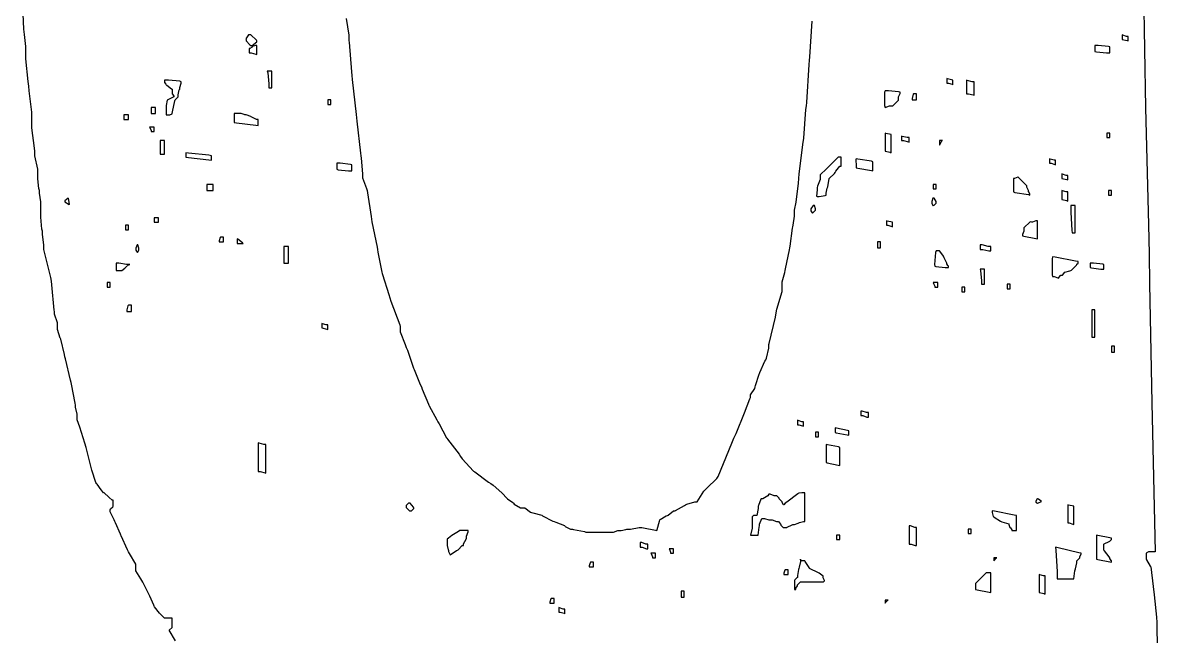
# Model space of a CAD drawing. Extents: x 58 to 299, y 50 to 312.
# Drawn here: x 229.66 to 256.16, y 165.52 to 179.85 of the extents above; entities that cross this region are included whole.
import ezdxf

# ---------------------------------------------------------------- set-up
doc = ezdxf.new("R2010")
doc.units = 0
doc.header["$MEASUREMENT"] = 0

msp = doc.modelspace()

# ---------------------------------------------------------------- linework, layer by layer
at = {"color": 40}
for points in [[(255.843, 180.604), (255.891, 177.858), (255.958, 175.128), (255.976, 174.449), (255.984, 173.753), (256.033, 170.974), (256.099, 168.196), (256.117, 167.499), (256.099, 167.499), (256.059, 167.499), (256.046, 167.499), (256.046, 167.499), (255.992, 167.499), (255.976, 167.499), (255.958, 167.499), (255.904, 167.463), (255.904, 167.463), (255.904, 167.463), (255.904, 167.429), (255.904, 167.429), (255.904, 167.403), (255.904, 167.343), (255.904, 167.323), (255.913, 167.306), (256.001, 167.164), (256.01, 167.146), (256.027, 167.014), (256.093, 166.495), (256.143, 165.974), (256.153, 165.842), (256.164, 165.202)], [(233.229, 165.418), (233.08, 165.665), (233.08, 165.665), (233.08, 165.665), (233.153, 165.73), (233.15, 165.735), (233.15, 165.763), (233.15, 165.822), (233.15, 165.842), (233.15, 165.868), (233.15, 165.927), (233.15, 165.946), (233.124, 165.946), (233.065, 165.946), (233.046, 165.946), (233.028, 165.946), (232.974, 165.946), (232.974, 165.946), (232.964, 165.956), (232.877, 166.044), (232.869, 166.052), (232.851, 166.062), (232.736, 166.212), (232.727, 166.229), (232.718, 166.247), (232.629, 166.459), (232.621, 166.475), (232.611, 166.493), (232.463, 166.784), (232.445, 166.828), (232.418, 166.864), (232.304, 167.05), (232.304, 167.11), (232.304, 167.209), (232.154, 167.455), (232.128, 167.499), (232.11, 167.543), (231.96, 167.87), (231.951, 167.886), (231.942, 167.904), (231.827, 168.17), (231.811, 168.205), (231.793, 168.24), (231.705, 168.427), (231.705, 168.487), (231.713, 168.497), (231.765, 168.549), (231.775, 168.558), (231.775, 168.585), (231.775, 168.644), (231.775, 168.664), (231.775, 168.664), (231.775, 168.698), (231.775, 168.698), (231.747, 168.698), (231.677, 168.76), (231.669, 168.768), (231.659, 168.778), (231.571, 168.866), (231.563, 168.874), (231.545, 168.874), (231.501, 168.936), (231.492, 168.945), (231.492, 168.945), (231.395, 169.078), (231.386, 169.087), (231.369, 169.114), (231.276, 169.405), (231.166, 169.836), (231.14, 169.933), (231.112, 170.031), (230.994, 170.405), (230.929, 170.58), (230.929, 170.638), (230.929, 170.71), (230.893, 170.869), (230.893, 170.921), (230.884, 170.965), (230.795, 171.406), (230.787, 171.45), (230.777, 171.504), (230.655, 171.997), (230.646, 172.049), (230.637, 172.103), (230.548, 172.456), (230.54, 172.472), (230.531, 172.482), (230.47, 172.688), (230.47, 172.755), (230.47, 172.843), (230.4, 173.042), (230.4, 173.108), (230.39, 173.135), (230.336, 173.725), (230.328, 173.813), (230.318, 173.901), (230.16, 174.52), (230.152, 174.555), (230.152, 174.661), (230.117, 174.899), (230.117, 174.978), (230.107, 175.031), (230.081, 175.309), (230.081, 175.401), (230.081, 175.445), (230.081, 175.544), (230.081, 175.577), (230.081, 175.665), (230.047, 175.864), (230.047, 175.93), (230.037, 175.974), (230.011, 176.205), (230.011, 176.283), (230.011, 176.425), (229.941, 176.743), (229.941, 176.848), (229.931, 176.919), (229.871, 177.395), (229.871, 177.553), (229.871, 177.757), (229.807, 178.259), (229.799, 178.365), (229.789, 178.471), (229.729, 179), (229.729, 179.175), (229.729, 179.291), (229.702, 179.573), (229.694, 179.634), (229.684, 179.696), (229.658, 180.232)], [(237.216, 179.944), (237.279, 179.554), (237.279, 179.423), (237.287, 179.389), (237.339, 178.7), (237.349, 178.612), (237.357, 178.524), (237.446, 177.704), (237.455, 177.624), (237.464, 177.545), (237.55, 176.804), (237.56, 176.742), (237.568, 176.681), (237.596, 176.319), (237.596, 176.319), (237.596, 176.222), (237.692, 175.974), (237.702, 175.93), (237.71, 175.878), (237.798, 175.322), (237.808, 175.26), (237.816, 175.2), (237.939, 174.608), (237.949, 174.555), (237.957, 174.494), (238.045, 174.026), (238.055, 173.99), (238.063, 173.973), (238.213, 173.506), (238.231, 173.426), (238.257, 173.348), (238.468, 172.791), (238.478, 172.755), (238.478, 172.633), (238.592, 172.333), (238.618, 172.262), (238.645, 172.201), (238.785, 171.785), (238.795, 171.767), (238.803, 171.751), (238.945, 171.398), (238.971, 171.344), (238.989, 171.292), (239.138, 170.939), (239.147, 170.921), (239.156, 170.904), (239.332, 170.576), (239.36, 170.532), (239.386, 170.48), (239.562, 170.155), (239.572, 170.145), (239.58, 170.128), (239.853, 169.776), (239.889, 169.722), (239.923, 169.67), (240.188, 169.379), (240.206, 169.369), (240.224, 169.361), (240.541, 169.122), (240.594, 169.087), (240.647, 169.052), (240.855, 168.87), (240.973, 168.743), (240.983, 168.734), (240.983, 168.734), (241.106, 168.646), (241.124, 168.628), (241.14, 168.611), (241.286, 168.522), (241.336, 168.522), (241.388, 168.522), (241.519, 168.425), (241.547, 168.415), (241.573, 168.407), (241.784, 168.355), (241.793, 168.345), (241.802, 168.337), (242.04, 168.214), (242.076, 168.205), (242.11, 168.188), (242.313, 168.108), (242.322, 168.099), (242.331, 168.09), (242.456, 168.028), (242.499, 168.028), (242.525, 168.02), (242.781, 167.968), (242.817, 167.958), (242.87, 167.958), (242.988, 167.958), (243.028, 167.958), (243.072, 167.958), (243.171, 167.958), (243.204, 167.958), (243.257, 167.958), (243.377, 167.958), (243.417, 167.958), (243.461, 167.958), (243.56, 167.992), (243.593, 167.992), (243.637, 167.992), (243.751, 168.02), (243.769, 168.028), (243.858, 168.028), (244.056, 168.063), (244.122, 168.063), (244.157, 168.055), (244.439, 168.002), (244.475, 167.992), (244.483, 168.02), (244.536, 168.213), (244.545, 168.239), (244.554, 168.249), (244.694, 168.337), (244.722, 168.345), (244.738, 168.355), (244.858, 168.451), (244.898, 168.451), (244.906, 168.461), (245.118, 168.576), (245.145, 168.592), (245.171, 168.61), (245.357, 168.664), (245.357, 168.664), (245.418, 168.664), (245.568, 168.91), (245.604, 168.945), (245.638, 168.981), (245.877, 169.211), (245.886, 169.227), (245.903, 169.255), (246.027, 169.554), (246.221, 170.031), (246.275, 170.145), (246.327, 170.261), (246.52, 170.742), (246.644, 171.063), (246.662, 171.097), (246.662, 171.159), (246.759, 171.31), (246.768, 171.344), (246.776, 171.38), (246.864, 171.644), (246.874, 171.662), (246.882, 171.68), (246.997, 171.945), (247.015, 171.979), (247.031, 172.015), (247.085, 172.253), (247.085, 172.332), (247.093, 172.359), (247.244, 172.977), (247.261, 173.073), (247.279, 173.162), (247.403, 173.571), (247.403, 173.707), (247.403, 173.795), (247.464, 174.016), (247.474, 174.06), (247.482, 174.104), (247.57, 174.545), (247.58, 174.589), (247.588, 174.633), (247.64, 175.049), (247.65, 175.084), (247.658, 175.12), (247.686, 175.331), (247.686, 175.401), (247.686, 175.467), (247.724, 175.661), (247.781, 176.098), (247.79, 176.213), (247.799, 176.319), (247.887, 177.06), (247.897, 177.094), (247.905, 177.148), (247.957, 177.818), (247.967, 177.906), (247.975, 177.986), (248.029, 178.868), (248.039, 178.965), (248.047, 179.053), (248.099, 179.882)]]:
    msp.add_lwpolyline(points, dxfattribs=at)
for points in [[(234.95, 179.564), (234.932, 179.564), (234.871, 179.474), (234.88, 179.458), (234.88, 179.423), (234.968, 179.327), (234.986, 179.317), (235.02, 179.317), (235.126, 179.397), (235.126, 179.423), (235.117, 179.441), (234.991, 179.564), (234.95, 179.564)], [(255.341, 179.458), (255.341, 179.458), (255.463, 179.433), (255.481, 179.423), (255.481, 179.45), (255.481, 179.509), (255.481, 179.528), (255.446, 179.528), (255.357, 179.556), (255.341, 179.564), (255.341, 179.538), (255.341, 179.479), (255.341, 179.458)], [(235.126, 179.317), (235.099, 179.317), (235.02, 179.291), (235.02, 179.281), (235.02, 179.273), (234.967, 179.247), (234.95, 179.247), (234.95, 179.221), (234.95, 179.161), (234.95, 179.141), (234.994, 179.141), (235.108, 179.115), (235.126, 179.105), (235.126, 179.159), (235.126, 179.278), (235.126, 179.317)], [(254.706, 179.175), (254.74, 179.167), (254.978, 179.141), (255.058, 179.141), (255.058, 179.177), (255.058, 179.255), (255.058, 179.281), (255.022, 179.291), (254.784, 179.317), (254.706, 179.317), (254.706, 179.283), (254.706, 179.203), (254.706, 179.175)], [(235.409, 178.329), (235.426, 178.329), (235.465, 178.329), (235.479, 178.329), (235.479, 178.427), (235.479, 178.646), (235.479, 178.718), (235.452, 178.718), (235.392, 178.718), (235.373, 178.718), (235.381, 178.674), (235.409, 178.416), (235.409, 178.329)], [(233.186, 178.117), (233.177, 178.109), (233.062, 178.056), (233.046, 178.047), (233.036, 178.038), (233.01, 177.913), (233.01, 177.87), (233.01, 177.826), (233.01, 177.727), (233.01, 177.694), (233.026, 177.694), (233.066, 177.694), (233.08, 177.694), (233.096, 177.694), (233.15, 177.721), (233.15, 177.73), (233.159, 177.765), (233.212, 178.02), (233.222, 178.047), (233.23, 178.056), (233.282, 178.109), (233.292, 178.117), (233.292, 178.161), (233.317, 178.277), (233.327, 178.293), (233.327, 178.337), (233.363, 178.437), (233.363, 178.47), (233.327, 178.479), (233.062, 178.506), (232.974, 178.506), (232.974, 178.506), (232.974, 178.47), (232.974, 178.47), (232.974, 178.453), (233, 178.409), (233.01, 178.399), (233.026, 178.391), (233.132, 178.303), (233.15, 178.293), (233.15, 178.267), (233.15, 178.209), (233.15, 178.189), (233.159, 178.18), (233.186, 178.133), (233.186, 178.117)], [(251.248, 178.435), (251.283, 178.435), (251.372, 178.409), (251.39, 178.399), (251.39, 178.427), (251.39, 178.486), (251.39, 178.506), (251.39, 178.506), (251.265, 178.533), (251.248, 178.542), (251.248, 178.515), (251.248, 178.456), (251.248, 178.435)], [(251.707, 178.189), (251.751, 178.189), (251.865, 178.162), (251.883, 178.153), (251.883, 178.233), (251.883, 178.41), (251.883, 178.47), (251.839, 178.47), (251.724, 178.497), (251.707, 178.506), (251.707, 178.427), (251.707, 178.249), (251.707, 178.189)], [(249.803, 177.87), (249.803, 177.87), (249.907, 177.906), (249.943, 177.906), (249.987, 177.906), (250.119, 178.038), (250.119, 178.083), (250.119, 178.118), (250.155, 178.197), (250.155, 178.223), (250.119, 178.233), (249.881, 178.259), (249.803, 178.259), (249.793, 178.224), (249.793, 177.914), (249.803, 177.87)], [(250.436, 178.047), (250.463, 178.047), (250.522, 178.047), (250.542, 178.047), (250.542, 178.083), (250.542, 178.162), (250.542, 178.189), (250.524, 178.189), (250.472, 178.189), (250.472, 178.189), (250.463, 178.18), (250.436, 178.081), (250.436, 178.047)], [(232.657, 177.73), (232.683, 177.73), (232.742, 177.73), (232.763, 177.73), (232.763, 177.765), (232.763, 177.844), (232.763, 177.87), (232.736, 177.87), (232.676, 177.87), (232.657, 177.87), (232.657, 177.87), (232.657, 177.765), (232.657, 177.73)], [(236.784, 177.94), (236.801, 177.94), (236.841, 177.94), (236.854, 177.94), (236.854, 177.968), (236.854, 178.028), (236.854, 178.047), (236.837, 178.047), (236.796, 178.047), (236.784, 178.047), (236.784, 178.02), (236.784, 177.961), (236.784, 177.94)], [(232.022, 177.588), (232.048, 177.588), (232.107, 177.588), (232.128, 177.588), (232.128, 177.615), (232.128, 177.675), (232.128, 177.694), (232.1, 177.694), (232.041, 177.694), (232.022, 177.694), (232.022, 177.668), (232.022, 177.608), (232.022, 177.588)], [(234.597, 177.517), (234.649, 177.509), (235.108, 177.457), (235.162, 177.447), (235.162, 177.483), (235.162, 177.562), (235.162, 177.588), (235.118, 177.588), (234.994, 177.651), (234.986, 177.66), (234.986, 177.66), (234.878, 177.694), (234.844, 177.694), (234.834, 177.704), (234.761, 177.73), (234.738, 177.73), (234.703, 177.73), (234.676, 177.73), (234.617, 177.73), (234.597, 177.73), (234.597, 177.677), (234.597, 177.558), (234.597, 177.517)], [(232.657, 177.307), (232.674, 177.307), (232.713, 177.307), (232.727, 177.307), (232.727, 177.333), (232.727, 177.392), (232.727, 177.411), (232.7, 177.411), (232.64, 177.411), (232.621, 177.411), (232.629, 177.403), (232.657, 177.332), (232.657, 177.307)], [(232.869, 176.778), (232.895, 176.778), (232.953, 176.778), (232.974, 176.778), (232.974, 176.857), (232.974, 177.035), (232.974, 177.094), (232.948, 177.094), (232.888, 177.094), (232.869, 177.094), (232.869, 177.016), (232.869, 176.838), (232.869, 176.778)], [(249.803, 176.848), (249.803, 176.848), (249.925, 176.822), (249.943, 176.812), (249.943, 176.918), (249.943, 177.157), (249.943, 177.235), (249.943, 177.235), (249.819, 177.263), (249.803, 177.271), (249.803, 177.166), (249.803, 176.928), (249.803, 176.848)], [(250.19, 177.094), (250.234, 177.094), (250.348, 177.068), (250.366, 177.058), (250.366, 177.086), (250.366, 177.146), (250.366, 177.165), (250.322, 177.165), (250.206, 177.192), (250.19, 177.201), (250.19, 177.175), (250.19, 177.115), (250.19, 177.094)], [(251.072, 176.988), (251.08, 176.998), (251.132, 177.086), (251.142, 177.094), (251.124, 177.094), (251.084, 177.094), (251.072, 177.094), (251.072, 177.068), (251.072, 177.009), (251.072, 176.988)], [(254.988, 177.165), (255.005, 177.165), (255.045, 177.165), (255.058, 177.165), (255.058, 177.192), (255.058, 177.251), (255.058, 177.271), (255.04, 177.271), (255, 177.271), (254.988, 177.271), (254.988, 177.245), (254.988, 177.185), (254.988, 177.165)], [(233.469, 176.706), (233.529, 176.698), (234.006, 176.645), (234.068, 176.635), (234.068, 176.663), (234.068, 176.722), (234.068, 176.742), (234.006, 176.751), (233.529, 176.804), (233.469, 176.812), (233.469, 176.786), (233.469, 176.726), (233.469, 176.706)], [(236.996, 176.425), (237.031, 176.416), (237.269, 176.389), (237.349, 176.389), (237.349, 176.425), (237.349, 176.503), (237.349, 176.529), (237.313, 176.539), (237.075, 176.565), (236.996, 176.565), (236.996, 176.531), (236.996, 176.452), (236.996, 176.425)], [(248.708, 176.706), (248.69, 176.689), (248.488, 176.487), (248.462, 176.459), (248.434, 176.433), (248.285, 176.295), (248.285, 176.248), (248.285, 176.186), (248.223, 176.028), (248.215, 176), (248.215, 175.948), (248.205, 175.799), (248.215, 175.79), (248.267, 175.79), (248.408, 175.816), (248.426, 175.824), (248.426, 175.868), (248.452, 175.984), (248.462, 176), (248.47, 176.018), (248.496, 176.213), (248.496, 176.213), (248.496, 176.213), (248.62, 176.327), (248.638, 176.353), (248.655, 176.381), (248.747, 176.495), (248.779, 176.495), (248.779, 176.549), (248.779, 176.667), (248.779, 176.706), (248.779, 176.706), (248.725, 176.706), (248.708, 176.706)], [(249.131, 176.459), (249.166, 176.451), (249.484, 176.398), (249.52, 176.389), (249.52, 176.443), (249.52, 176.562), (249.52, 176.601), (249.484, 176.611), (249.166, 176.663), (249.131, 176.671), (249.122, 176.645), (249.131, 176.506), (249.131, 176.459)], [(253.647, 176.565), (253.682, 176.565), (253.77, 176.539), (253.788, 176.529), (253.788, 176.557), (253.788, 176.616), (253.788, 176.635), (253.752, 176.635), (253.664, 176.663), (253.647, 176.671), (253.647, 176.645), (253.647, 176.586), (253.647, 176.565)], [(253.93, 176.213), (253.93, 176.213), (254.052, 176.186), (254.07, 176.177), (254.07, 176.204), (254.07, 176.264), (254.07, 176.283), (254.035, 176.283), (253.946, 176.31), (253.93, 176.319), (253.93, 176.293), (253.93, 176.233), (253.93, 176.213)], [(233.962, 175.93), (233.996, 175.93), (234.076, 175.93), (234.104, 175.93), (234.104, 175.966), (234.104, 176.046), (234.104, 176.072), (234.104, 176.072), (233.996, 176.072), (233.962, 176.072), (233.962, 176.038), (233.962, 175.957), (233.962, 175.93)], [(250.931, 175.966), (250.948, 175.966), (250.988, 175.966), (251.001, 175.966), (251.001, 175.993), (251.001, 176.053), (251.001, 176.072), (250.983, 176.072), (250.944, 176.072), (250.931, 176.072), (250.931, 176.046), (250.931, 175.986), (250.931, 175.966)], [(252.906, 176.248), (252.906, 176.24), (252.827, 176.213), (252.801, 176.213), (252.801, 176.134), (252.801, 175.956), (252.801, 175.896), (252.835, 175.887), (253.153, 175.834), (253.188, 175.824), (253.188, 175.842), (253.162, 175.896), (253.154, 175.896), (253.154, 175.931), (253.118, 176.01), (253.118, 176.036), (253.109, 176.046), (253.02, 176.134), (253.012, 176.142), (253.002, 176.152), (252.914, 176.24), (252.906, 176.248), (252.906, 176.248), (252.906, 176.248), (252.906, 176.248)], [(230.717, 175.754), (230.717, 175.754), (230.642, 175.69), (230.646, 175.683), (230.646, 175.667), (230.746, 175.607), (230.753, 175.613), (230.753, 175.613), (230.725, 175.745), (230.717, 175.754)], [(251.001, 175.647), (251.001, 175.675), (250.948, 175.754), (250.931, 175.754), (250.921, 175.754), (250.895, 175.675), (250.895, 175.647), (250.895, 175.631), (250.921, 175.577), (250.931, 175.577), (250.948, 175.587), (251.001, 175.632), (251.001, 175.647)], [(253.93, 175.719), (253.93, 175.719), (254.052, 175.693), (254.07, 175.683), (254.07, 175.737), (254.07, 175.857), (254.07, 175.896), (254.035, 175.896), (253.946, 175.922), (253.93, 175.93), (253.93, 175.878), (253.93, 175.759), (253.93, 175.719)], [(255.022, 175.824), (255.04, 175.824), (255.081, 175.824), (255.094, 175.824), (255.094, 175.852), (255.094, 175.911), (255.094, 175.93), (255.076, 175.93), (255.035, 175.93), (255.022, 175.93), (255.022, 175.904), (255.022, 175.845), (255.022, 175.824)], [(248.179, 175.471), (248.179, 175.499), (248.152, 175.577), (248.143, 175.577), (248.126, 175.577), (248.073, 175.499), (248.073, 175.471), (248.073, 175.455), (248.099, 175.411), (248.109, 175.401), (248.117, 175.411), (248.179, 175.471), (248.179, 175.471)], [(254.176, 174.942), (254.193, 174.942), (254.233, 174.942), (254.247, 174.942), (254.247, 175.102), (254.247, 175.459), (254.247, 175.577), (254.219, 175.577), (254.16, 175.577), (254.14, 175.577), (254.14, 175.419), (254.167, 175.004), (254.176, 174.942)], [(232.727, 175.19), (232.753, 175.19), (232.813, 175.19), (232.833, 175.19), (232.833, 175.216), (232.833, 175.276), (232.833, 175.295), (232.806, 175.295), (232.747, 175.295), (232.727, 175.295), (232.727, 175.268), (232.727, 175.211), (232.727, 175.19)], [(249.837, 175.118), (249.871, 175.118), (249.961, 175.093), (249.979, 175.084), (249.979, 175.111), (249.979, 175.171), (249.979, 175.19), (249.979, 175.19), (249.853, 175.216), (249.837, 175.224), (249.837, 175.198), (249.837, 175.139), (249.837, 175.118)], [(253.224, 175.19), (253.197, 175.2), (253.048, 175.06), (253.048, 175.014), (253.048, 174.979), (253.012, 174.899), (253.012, 174.872), (253.046, 174.863), (253.329, 174.811), (253.365, 174.801), (253.365, 174.908), (253.365, 175.146), (253.365, 175.224), (253.329, 175.224), (253.25, 175.19), (253.224, 175.19)], [(232.058, 175.014), (232.074, 175.014), (232.114, 175.014), (232.128, 175.014), (232.128, 175.04), (232.128, 175.099), (232.128, 175.118), (232.11, 175.118), (232.07, 175.118), (232.058, 175.118), (232.058, 175.092), (232.058, 175.034), (232.058, 175.014)], [(234.244, 174.731), (234.271, 174.731), (234.33, 174.731), (234.351, 174.731), (234.351, 174.759), (234.351, 174.818), (234.351, 174.837), (234.333, 174.837), (234.293, 174.837), (234.28, 174.837), (234.271, 174.829), (234.244, 174.756), (234.244, 174.731)], [(234.667, 174.695), (234.702, 174.695), (234.782, 174.695), (234.81, 174.695), (234.792, 174.705), (234.684, 174.793), (234.667, 174.801), (234.667, 174.775), (234.667, 174.716), (234.667, 174.695)], [(249.626, 174.589), (249.642, 174.589), (249.683, 174.589), (249.696, 174.589), (249.696, 174.625), (249.696, 174.705), (249.696, 174.731), (249.678, 174.731), (249.639, 174.731), (249.626, 174.731), (249.626, 174.697), (249.626, 174.617), (249.626, 174.589)], [(232.374, 174.555), (232.374, 174.582), (232.348, 174.661), (232.34, 174.661), (232.33, 174.661), (232.304, 174.582), (232.304, 174.555), (232.304, 174.538), (232.33, 174.494), (232.34, 174.485), (232.348, 174.494), (232.374, 174.54), (232.374, 174.555)], [(235.762, 174.236), (235.788, 174.236), (235.847, 174.236), (235.868, 174.236), (235.868, 174.334), (235.868, 174.553), (235.868, 174.625), (235.84, 174.625), (235.781, 174.625), (235.762, 174.625), (235.762, 174.529), (235.762, 174.309), (235.762, 174.236)], [(250.965, 174.166), (250.992, 174.158), (251.211, 174.132), (251.284, 174.132), (251.284, 174.132), (251.284, 174.166), (251.284, 174.166), (251.274, 174.176), (251.248, 174.221), (251.248, 174.236), (251.248, 174.236), (251.186, 174.362), (251.178, 174.378), (251.168, 174.396), (251.08, 174.511), (251.072, 174.519), (251.037, 174.519), (251.001, 174.519), (250.983, 174.485), (250.956, 174.202), (250.965, 174.166)], [(252.024, 174.555), (252.086, 174.555), (252.225, 174.519), (252.272, 174.519), (252.272, 174.546), (252.272, 174.606), (252.272, 174.625), (252.21, 174.625), (252.069, 174.661), (252.024, 174.661), (252.024, 174.635), (252.024, 174.575), (252.024, 174.555)], [(231.845, 174.06), (231.871, 174.06), (231.931, 174.06), (231.951, 174.06), (231.977, 174.06), (232.048, 174.114), (232.058, 174.132), (232.066, 174.141), (232.139, 174.202), (232.164, 174.202), (232.084, 174.202), (231.904, 174.236), (231.845, 174.236), (231.845, 174.192), (231.845, 174.093), (231.845, 174.06)], [(253.717, 173.919), (253.752, 173.919), (253.842, 173.893), (253.86, 173.883), (253.86, 173.901), (253.912, 173.955), (253.93, 173.955), (253.946, 173.955), (254, 174.026), (254, 174.026), (254, 174.026), (254.123, 174.052), (254.14, 174.06), (254.158, 174.07), (254.273, 174.185), (254.283, 174.202), (254.283, 174.212), (254.317, 174.236), (254.317, 174.236), (254.317, 174.236), (254.317, 174.272), (254.317, 174.272), (254.255, 174.282), (253.778, 174.37), (253.717, 174.378), (253.708, 174.334), (253.708, 173.964), (253.717, 173.919)], [(254.599, 174.132), (254.625, 174.123), (254.845, 174.096), (254.918, 174.096), (254.918, 174.123), (254.918, 174.183), (254.918, 174.202), (254.89, 174.212), (254.671, 174.236), (254.599, 174.236), (254.599, 174.21), (254.599, 174.152), (254.599, 174.132)], [(252.06, 173.743), (252.076, 173.743), (252.116, 173.743), (252.13, 173.743), (252.13, 173.831), (252.13, 174.03), (252.13, 174.096), (252.102, 174.096), (252.043, 174.096), (252.024, 174.096), (252.032, 174.061), (252.06, 173.823), (252.06, 173.743)], [(231.635, 173.673), (231.651, 173.673), (231.691, 173.673), (231.705, 173.673), (231.705, 173.7), (231.705, 173.76), (231.705, 173.779), (231.687, 173.779), (231.647, 173.779), (231.635, 173.779), (231.635, 173.753), (231.635, 173.693), (231.635, 173.673)], [(250.965, 173.673), (250.983, 173.673), (251.024, 173.673), (251.037, 173.673), (251.037, 173.7), (251.037, 173.76), (251.037, 173.779), (251.01, 173.779), (250.95, 173.779), (250.931, 173.779), (250.939, 173.761), (250.965, 173.695), (250.965, 173.673)], [(251.601, 173.567), (251.617, 173.567), (251.657, 173.567), (251.671, 173.567), (251.671, 173.594), (251.671, 173.653), (251.671, 173.673), (251.653, 173.673), (251.613, 173.673), (251.601, 173.673), (251.601, 173.647), (251.601, 173.587), (251.601, 173.567)], [(252.659, 173.637), (252.676, 173.637), (252.716, 173.637), (252.729, 173.637), (252.729, 173.664), (252.729, 173.724), (252.729, 173.743), (252.712, 173.743), (252.659, 173.743), (252.659, 173.743), (252.659, 173.717), (252.659, 173.658), (252.659, 173.637)], [(232.092, 173.108), (232.118, 173.108), (232.178, 173.108), (232.198, 173.108), (232.198, 173.144), (232.198, 173.223), (232.198, 173.25), (232.18, 173.25), (232.14, 173.25), (232.128, 173.25), (232.118, 173.241), (232.092, 173.142), (232.092, 173.108)], [(254.635, 172.508), (254.652, 172.508), (254.692, 172.508), (254.706, 172.508), (254.706, 172.668), (254.706, 173.025), (254.706, 173.144), (254.688, 173.144), (254.648, 173.144), (254.635, 173.144), (254.635, 172.985), (254.635, 172.628), (254.635, 172.508)], [(236.644, 172.721), (236.644, 172.721), (236.766, 172.694), (236.784, 172.685), (236.784, 172.712), (236.784, 172.772), (236.784, 172.791), (236.748, 172.791), (236.66, 172.817), (236.644, 172.825), (236.644, 172.799), (236.644, 172.741), (236.644, 172.721)], [(255.094, 172.156), (255.111, 172.156), (255.151, 172.156), (255.165, 172.156), (255.165, 172.192), (255.165, 172.27), (255.165, 172.296), (255.147, 172.296), (255.107, 172.296), (255.094, 172.296), (255.094, 172.296), (255.094, 172.192), (255.094, 172.156)], [(249.238, 170.674), (249.282, 170.674), (249.381, 170.638), (249.414, 170.638), (249.414, 170.666), (249.414, 170.725), (249.414, 170.744), (249.37, 170.744), (249.271, 170.78), (249.238, 170.78), (249.238, 170.754), (249.238, 170.695), (249.238, 170.674)], [(247.756, 170.462), (247.79, 170.462), (247.879, 170.437), (247.897, 170.428), (247.897, 170.454), (247.897, 170.513), (247.897, 170.532), (247.861, 170.532), (247.773, 170.56), (247.756, 170.568), (247.756, 170.542), (247.756, 170.483), (247.756, 170.462)], [(248.179, 170.179), (248.196, 170.179), (248.236, 170.179), (248.249, 170.179), (248.249, 170.207), (248.249, 170.266), (248.249, 170.285), (248.231, 170.285), (248.192, 170.285), (248.179, 170.285), (248.179, 170.259), (248.179, 170.2), (248.179, 170.179)], [(248.638, 170.285), (248.664, 170.277), (248.919, 170.225), (248.955, 170.215), (248.955, 170.243), (248.955, 170.302), (248.955, 170.321), (248.927, 170.331), (248.672, 170.384), (248.638, 170.392), (248.638, 170.366), (248.638, 170.306), (248.638, 170.285)], [(235.162, 169.369), (235.206, 169.369), (235.321, 169.343), (235.339, 169.333), (235.339, 169.502), (235.339, 169.878), (235.339, 170.003), (235.295, 170.003), (235.179, 170.031), (235.162, 170.039), (235.162, 169.872), (235.162, 169.496), (235.162, 169.369)], [(248.426, 169.58), (248.452, 169.572), (248.708, 169.519), (248.744, 169.51), (248.744, 169.616), (248.744, 169.854), (248.744, 169.933), (248.716, 169.943), (248.46, 169.995), (248.426, 170.003), (248.426, 169.898), (248.426, 169.66), (248.426, 169.58)], [(246.908, 168.734), (246.899, 168.726), (246.847, 168.576), (246.838, 168.558), (246.838, 168.505), (246.812, 168.345), (246.804, 168.345), (246.768, 168.345), (246.768, 168.345), (246.736, 168.341), (246.732, 168.345), (246.698, 168.311), (246.698, 168.258), (246.698, 168.138), (246.698, 168.099), (246.698, 168.046), (246.662, 167.886), (246.662, 167.886), (246.662, 167.886), (246.741, 167.886), (246.768, 167.886), (246.785, 167.886), (246.838, 167.886), (246.838, 167.886), (246.838, 167.886), (246.864, 168.073), (246.874, 168.099), (246.874, 168.143), (246.926, 168.275), (246.944, 168.275), (246.989, 168.275), (247.088, 168.239), (247.121, 168.239), (247.165, 168.239), (247.264, 168.205), (247.297, 168.205), (247.314, 168.205), (247.358, 168.144), (247.367, 168.135), (247.367, 168.117), (247.42, 168.063), (247.438, 168.063), (247.474, 168.063), (247.51, 168.063), (247.518, 168.073), (247.632, 168.126), (247.65, 168.135), (247.685, 168.135), (247.773, 168.161), (247.79, 168.169), (247.808, 168.179), (247.901, 168.205), (247.933, 168.205), (247.933, 168.373), (247.933, 168.749), (247.933, 168.874), (247.915, 168.874), (247.875, 168.874), (247.862, 168.874), (247.862, 168.874), (247.799, 168.866), (247.79, 168.874), (247.764, 168.848), (247.508, 168.655), (247.474, 168.628), (247.438, 168.592), (247.428, 168.592), (247.403, 168.646), (247.403, 168.664), (247.403, 168.664), (247.341, 168.726), (247.333, 168.734), (247.333, 168.752), (247.279, 168.804), (247.261, 168.804), (247.217, 168.804), (247.118, 168.84), (247.085, 168.84), (247.067, 168.806), (246.947, 168.734), (246.908, 168.734)], [(238.69, 168.628), (238.672, 168.628), (238.618, 168.576), (238.618, 168.558), (238.618, 168.531), (238.697, 168.451), (238.724, 168.451), (238.741, 168.451), (238.795, 168.505), (238.795, 168.522), (238.785, 168.54), (238.713, 168.628), (238.69, 168.628)], [(253.365, 168.734), (253.355, 168.734), (253.33, 168.681), (253.33, 168.664), (253.33, 168.655), (253.365, 168.628), (253.365, 168.628), (253.388, 168.636), (253.457, 168.669), (253.39, 168.723), (253.365, 168.734)], [(254.07, 168.169), (254.105, 168.169), (254.194, 168.144), (254.212, 168.135), (254.212, 168.24), (254.212, 168.479), (254.212, 168.558), (254.212, 168.558), (254.087, 168.584), (254.07, 168.592), (254.07, 168.487), (254.07, 168.249), (254.07, 168.169)], [(252.342, 168.311), (252.35, 168.303), (252.501, 168.214), (252.519, 168.205), (252.535, 168.196), (252.695, 168.151), (252.695, 168.135), (252.695, 168.135), (252.72, 168.063), (252.729, 168.063), (252.738, 168.055), (252.765, 168.009), (252.765, 167.992), (252.791, 167.992), (252.851, 167.992), (252.871, 167.992), (252.871, 168.081), (252.871, 168.279), (252.871, 168.345), (252.817, 168.355), (252.359, 168.443), (252.306, 168.451), (252.306, 168.417), (252.332, 168.321), (252.342, 168.311)], [(250.366, 167.676), (250.41, 167.676), (250.509, 167.64), (250.542, 167.64), (250.542, 167.746), (250.542, 167.984), (250.542, 168.063), (250.498, 168.063), (250.399, 168.099), (250.366, 168.099), (250.366, 167.994), (250.366, 167.755), (250.366, 167.676)], [(239.889, 167.992), (239.871, 167.992), (239.819, 167.958), (239.819, 167.958), (239.801, 167.95), (239.685, 167.874), (239.606, 167.816), (239.606, 167.816), (239.606, 167.816), (239.572, 167.791), (239.572, 167.782), (239.572, 167.755), (239.572, 167.696), (239.572, 167.676), (239.572, 167.641), (239.597, 167.543), (239.606, 167.533), (239.606, 167.507), (239.642, 167.429), (239.642, 167.429), (239.642, 167.429), (239.791, 167.525), (239.819, 167.533), (239.835, 167.543), (239.927, 167.64), (239.959, 167.64), (239.959, 167.684), (240.02, 167.79), (240.029, 167.816), (240.029, 167.86), (240.065, 167.959), (240.065, 167.992), (240.021, 167.992), (239.922, 167.992), (239.889, 167.992)], [(248.672, 167.782), (248.69, 167.782), (248.731, 167.782), (248.744, 167.782), (248.744, 167.808), (248.744, 167.867), (248.744, 167.886), (248.726, 167.886), (248.685, 167.886), (248.672, 167.886), (248.672, 167.86), (248.672, 167.802), (248.672, 167.782)], [(251.743, 167.922), (251.759, 167.922), (251.799, 167.922), (251.813, 167.922), (251.813, 167.95), (251.813, 168.009), (251.813, 168.028), (251.795, 168.028), (251.755, 168.028), (251.743, 168.028), (251.743, 168.002), (251.743, 167.943), (251.743, 167.922)], [(254.742, 167.323), (254.776, 167.314), (255.058, 167.262), (255.094, 167.253), (255.094, 167.253), (255.094, 167.287), (255.094, 167.287), (255.084, 167.297), (255.058, 167.342), (255.058, 167.357), (255.04, 167.375), (254.934, 167.517), (254.918, 167.533), (254.918, 167.561), (254.918, 167.621), (254.918, 167.64), (254.918, 167.64), (254.918, 167.676), (254.918, 167.676), (254.926, 167.685), (255.04, 167.738), (255.058, 167.746), (255.094, 167.782), (255.094, 167.782), (255.094, 167.816), (255.094, 167.816), (255.058, 167.826), (254.776, 167.878), (254.742, 167.886), (254.742, 167.746), (254.742, 167.429), (254.742, 167.323)], [(244.086, 167.605), (244.13, 167.605), (244.23, 167.569), (244.263, 167.569), (244.263, 167.597), (244.263, 167.656), (244.263, 167.676), (244.219, 167.676), (244.119, 167.71), (244.086, 167.71), (244.086, 167.684), (244.086, 167.626), (244.086, 167.605)], [(244.792, 167.463), (244.81, 167.463), (244.85, 167.463), (244.864, 167.463), (244.864, 167.491), (244.864, 167.55), (244.864, 167.569), (244.836, 167.569), (244.777, 167.569), (244.758, 167.569), (244.766, 167.561), (244.792, 167.488), (244.792, 167.463)], [(253.824, 166.864), (253.876, 166.864), (253.996, 166.864), (254.036, 166.864), (254.08, 166.864), (254.212, 166.864), (254.212, 166.864), (254.212, 166.864), (254.237, 167.05), (254.247, 167.076), (254.255, 167.102), (254.283, 167.241), (254.283, 167.287), (254.291, 167.297), (254.343, 167.349), (254.353, 167.357), (254.353, 167.385), (254.389, 167.444), (254.389, 167.463), (254.327, 167.473), (253.85, 167.587), (253.788, 167.605), (253.796, 167.535), (253.824, 167.032), (253.824, 166.864)], [(242.888, 167.146), (242.914, 167.146), (242.973, 167.146), (242.994, 167.146), (242.994, 167.174), (242.994, 167.233), (242.994, 167.253), (242.976, 167.253), (242.936, 167.253), (242.923, 167.253), (242.914, 167.235), (242.888, 167.168), (242.888, 167.146)], [(244.369, 167.357), (244.385, 167.357), (244.425, 167.357), (244.439, 167.357), (244.439, 167.385), (244.439, 167.444), (244.439, 167.463), (244.413, 167.463), (244.354, 167.463), (244.335, 167.463), (244.343, 167.455), (244.369, 167.382), (244.369, 167.357)], [(247.826, 167.323), (247.826, 167.27), (247.799, 167.138), (247.79, 167.11), (247.781, 167.084), (247.756, 166.946), (247.756, 166.9), (247.746, 166.891), (247.694, 166.838), (247.686, 166.828), (247.686, 166.776), (247.686, 166.657), (247.686, 166.617), (247.72, 166.617), (247.72, 166.645), (247.756, 166.704), (247.756, 166.723), (247.764, 166.733), (247.817, 166.785), (247.826, 166.794), (247.826, 166.794), (248.037, 166.794), (248.109, 166.794), (248.17, 166.794), (248.309, 166.794), (248.356, 166.794), (248.364, 166.794), (248.392, 166.82), (248.392, 166.828), (248.382, 166.838), (248.356, 166.885), (248.356, 166.9), (248.356, 166.926), (248.266, 166.996), (248.249, 167.004), (248.231, 167.014), (248.055, 167.102), (248.039, 167.11), (248.029, 167.128), (247.941, 167.27), (247.933, 167.287), (247.915, 167.287), (247.875, 167.287), (247.862, 167.287), (247.852, 167.287), (247.826, 167.314), (247.826, 167.323)], [(252.342, 167.287), (252.35, 167.297), (252.403, 167.349), (252.413, 167.357), (252.395, 167.357), (252.355, 167.357), (252.342, 167.357), (252.342, 167.357), (252.342, 167.305), (252.342, 167.287)], [(247.438, 166.97), (247.464, 166.97), (247.523, 166.97), (247.544, 166.97), (247.544, 166.998), (247.544, 167.057), (247.544, 167.076), (247.526, 167.076), (247.486, 167.076), (247.474, 167.076), (247.464, 167.068), (247.438, 166.995), (247.438, 166.97)], [(252.166, 167.004), (252.138, 166.978), (251.945, 166.785), (251.919, 166.758), (251.919, 166.723), (251.919, 166.645), (251.919, 166.617), (251.954, 166.609), (252.236, 166.557), (252.272, 166.547), (252.272, 166.661), (252.272, 166.919), (252.272, 167.004), (252.244, 167.004), (252.185, 167.004), (252.166, 167.004)], [(253.401, 166.547), (253.401, 166.547), (253.523, 166.521), (253.541, 166.511), (253.541, 166.617), (253.541, 166.856), (253.541, 166.934), (253.505, 166.934), (253.417, 166.962), (253.401, 166.97), (253.401, 166.865), (253.401, 166.627), (253.401, 166.547)], [(245.04, 166.441), (245.056, 166.441), (245.097, 166.441), (245.11, 166.441), (245.11, 166.477), (245.11, 166.555), (245.11, 166.581), (245.092, 166.581), (245.053, 166.581), (245.04, 166.581), (245.04, 166.547), (245.04, 166.468), (245.04, 166.441)], [(241.97, 166.299), (241.996, 166.299), (242.055, 166.299), (242.076, 166.299), (242.076, 166.327), (242.076, 166.386), (242.076, 166.405), (242.058, 166.405), (242.018, 166.405), (242.006, 166.405), (241.996, 166.397), (241.97, 166.324), (241.97, 166.299)], [(242.182, 166.088), (242.217, 166.088), (242.305, 166.062), (242.322, 166.052), (242.322, 166.08), (242.322, 166.139), (242.322, 166.158), (242.287, 166.158), (242.199, 166.186), (242.182, 166.194), (242.182, 166.168), (242.182, 166.109), (242.182, 166.088)], [(249.803, 166.299), (249.811, 166.309), (249.863, 166.362), (249.873, 166.371), (249.855, 166.371), (249.815, 166.371), (249.803, 166.371), (249.803, 166.371), (249.803, 166.317), (249.803, 166.299)]]:
    msp.add_lwpolyline(points, close=True, dxfattribs=at)

doc.saveas('drawing.dxf')
